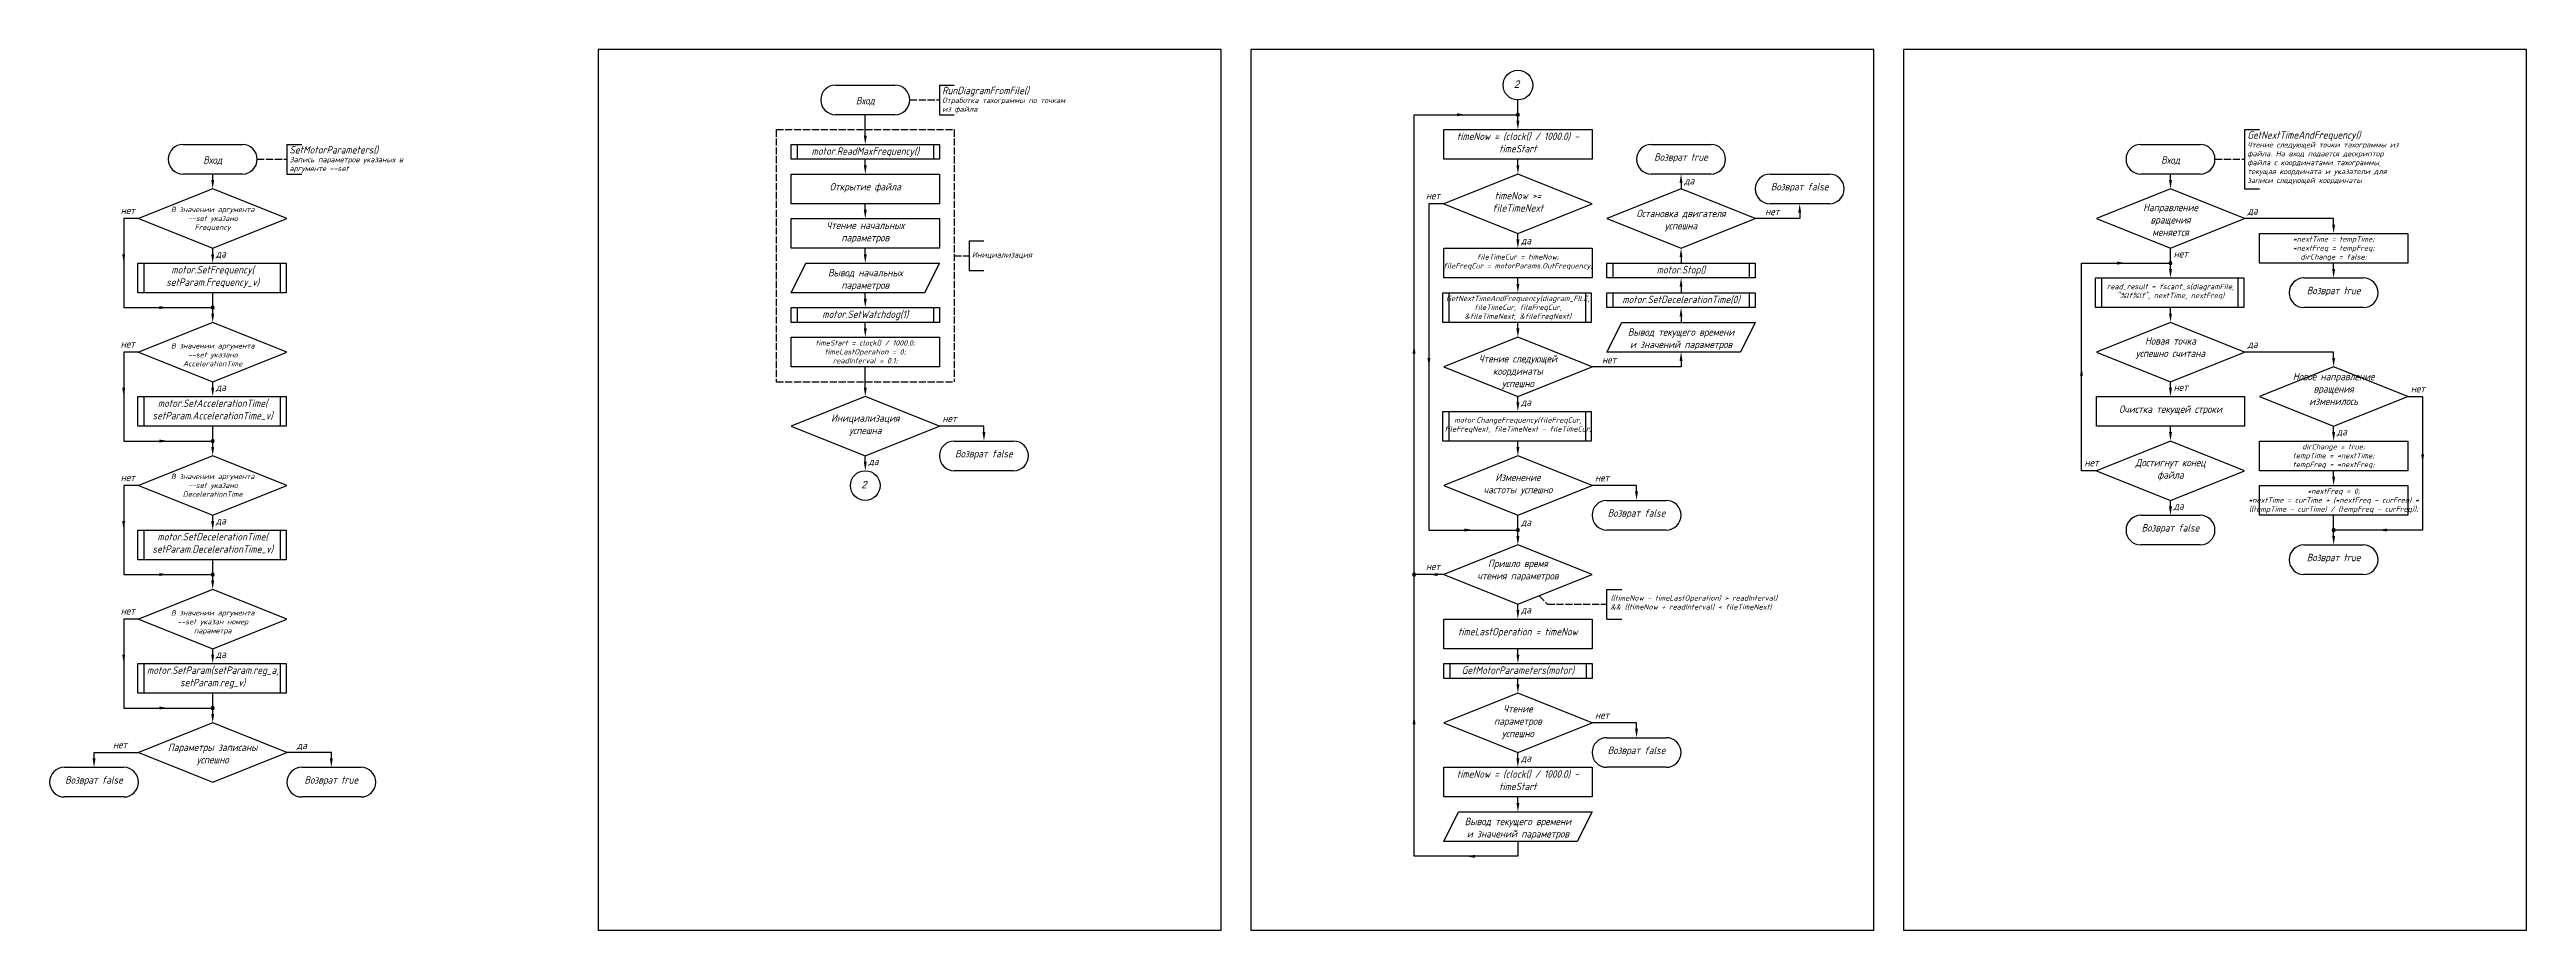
# Model space of a CAD drawing. Header units: millimetres. Extents: x -10 to 7940, y -346 to 297.
# Drawn here: x 7105 to 7940, y 0 to 297 of the extents above; entities that cross this region are included whole.
import ezdxf

# ---------------------------------------------------------------- set-up
doc = ezdxf.new("R2010")
doc.units = ezdxf.units.MM
doc.linetypes.add('ACAD_ISO02W100', pattern=[15, 12, -3])
doc.layers.add('Непечатный слой', color=6, linetype='Continuous', lineweight=30, plot=False)
doc.layers.add('С_обычная', color=7, linetype='Continuous', lineweight=30)
doc.layers.add('С_Штриховые', color=7, linetype='ACAD_ISO02W100', lineweight=30)
doc.styles.add('Гост', font='isocpeur.ttf', dxfattribs={"width": 0.9, "oblique": 15})

# ---------------------------------------------------------------- blocks, each defined once
blk = doc.blocks.new('A$C38F65341')
at = {"layer": 'С_обычная'}
h = blk.add_hatch(color=256, dxfattribs=at)
h.dxf.hatch_style = 1
h.paths.add_polyline_path([(0.5, 0, 1), (-0.5, 0, 1)])
blk.add_circle((0, 0), 0.5, dxfattribs=at)
blk = doc.blocks.new('A$C232F50DB')
at = {"layer": 'С_обычная'}
for p, q in [((-2.95, -0.36), (17.05, -0.36)), ((17.05, -10.36), (-2.95, -10.36))]:
    blk.add_line(p, q, dxfattribs=at)
for centre, start, end in [((-2.95, -5.36), 90, 270), ((17.05, -5.36), 270, 90)]:
    blk.add_arc(centre, 5, start, end, dxfattribs=at)

msp = doc.modelspace()

# ---------------------------------------------------------------- linework, layer by layer
at = {"layer": 'Непечатный слой'}
for p, q in [((7500, 297), (7290, 297)), ((7290, 297), (7290, 0)), ((7500, 0), (7500, 297)), ((7720, 297), (7510, 297)), ((7510, 297), (7510, 0)), ((7720, 0), (7720, 297)), ((7940, 297), (7730, 297)), ((7730, 297), (7730, 0)), ((7940, 0), (7940, 297)), ((7500, 0), (7290, 0)), ((7720, 0), (7510, 0)), ((7940, 0), (7730, 0))]:
    msp.add_line(p, q, dxfattribs=at)
at = {"layer": 'С_обычная'}
for p, q in [((7370, 285), (7390, 285)), ((7405, 285), (7410, 285)), ((7405, 285), (7405, 275)), ((7600, 273), (7600, 280)), ((7390, 275), (7370, 275)), ((7380, 268), (7380, 275)), ((7405, 275), (7410, 275)), ((7565, 120), (7565, 275)), ((7565, 275), (7600, 275)), ((7575, 270), (7625, 270)), ((7575, 260), (7575, 270)), ((7625, 270), (7625, 260)), ((7845, 270), (7850, 270)), ((7845, 270), (7845, 250)), ((7150, 265), (7170, 265)), ((7185, 265), (7190, 265)), ((7185, 265), (7185, 255)), ((7355, 265), (7405, 265)), ((7355, 260), (7355, 265)), ((7405, 260), (7355, 260)), ((7357, 265), (7357, 260)), ((7380, 258), (7380, 260)), ((7403, 265), (7403, 260)), ((7405, 265), (7405, 260)), ((7625, 260), (7575, 260)), ((7600, 258), (7600, 260)), ((7810, 265), (7830, 265)), ((7170, 255), (7150, 255)), ((7160, 253), (7160, 255)), ((7185, 255), (7190, 255)), ((7355, 255), (7405, 255)), ((7355, 245), (7355, 255)), ((7405, 255), (7405, 245)), ((7600, 255), (7575, 245)), ((7625, 245), (7600, 255)), ((7655, 252), (7655, 250)), ((7830, 255), (7810, 255)), ((7820, 253), (7820, 255)), ((7160, 250), (7135, 240)), ((7185, 240), (7160, 250)), ((7405, 245), (7355, 245)), ((7380, 243), (7380, 245)), ((7575, 245), (7570, 245)), ((7570, 245), (7570, 135)), ((7575, 245), (7600, 235)), ((7600, 235), (7625, 245)), ((7655, 250), (7630, 240)), ((7680, 240), (7655, 250)), ((7820, 250), (7795, 240)), ((7845, 240), (7820, 250)), ((7845, 250), (7850, 250)), ((7135, 240), (7130, 240)), ((7130, 240), (7130, 210)), ((7135, 240), (7160, 230)), ((7160, 230), (7185, 240)), ((7355, 240), (7405, 240)), ((7355, 230), (7355, 240)), ((7405, 240), (7405, 230)), ((7600, 233), (7600, 235)), ((7630, 240), (7655, 230)), ((7655, 230), (7680, 240)), ((7695, 240), (7680, 240)), ((7695, 242), (7695, 240)), ((7795, 240), (7820, 230)), ((7820, 230), (7845, 240)), ((7875, 240), (7845, 240)), ((7850, 235), (7900, 235)), ((7850, 225), (7850, 235)), ((7875, 238), (7875, 240)), ((7900, 235), (7900, 225)), ((7160, 228), (7160, 230)), ((7405, 230), (7355, 230)), ((7380, 228), (7380, 230)), ((7415, 232.5), (7415, 222.5)), ((7415, 232.5), (7420, 232.5)), ((7575, 230), (7625, 230)), ((7575, 220), (7575, 230)), ((7625, 230), (7625, 220)), ((7655, 227), (7655, 225)), ((7820, 223), (7820, 230)), ((7134.75, 225), (7184.75, 225)), ((7134.75, 215), (7134.75, 225)), ((7136.75, 225), (7136.75, 215)), ((7182.75, 225), (7182.75, 215)), ((7184.75, 225), (7184.75, 215)), ((7355, 215), (7360, 225)), ((7360, 225), (7405, 225)), ((7405, 225), (7400, 215)), ((7415, 222.5), (7420, 222.5)), ((7625, 220), (7575, 220)), ((7600, 218), (7600, 220)), ((7630, 225), (7680, 225)), ((7630, 220), (7630, 225)), ((7680, 220), (7630, 220)), ((7632, 225), (7632, 220)), ((7678, 225), (7678, 220)), ((7680, 225), (7680, 220)), ((7790, 155), (7790, 225)), ((7790, 225), (7820, 225)), ((7794.75, 220), (7844.75, 220)), ((7794.75, 210), (7794.75, 220)), ((7796.75, 220), (7796.75, 210)), ((7842.75, 220), (7842.75, 210)), ((7844.75, 220), (7844.75, 210)), ((7900, 225), (7850, 225)), ((7875, 223), (7875, 225)), ((7130, 210), (7160, 210)), ((7184.75, 215), (7134.75, 215)), ((7160, 208), (7160, 215)), ((7400, 215), (7355, 215)), ((7355, 210), (7405, 210)), ((7355, 205), (7355, 210)), ((7357, 210), (7357, 205)), ((7380, 213), (7380, 215)), ((7403, 210), (7403, 205)), ((7405, 210), (7405, 205)), ((7574.75, 215), (7624.75, 215)), ((7574.75, 205), (7574.75, 215)), ((7576.75, 215), (7576.75, 205)), ((7622.75, 215), (7622.75, 205)), ((7624.75, 215), (7624.75, 205)), ((7630, 215), (7680, 215)), ((7630, 210), (7630, 215)), ((7680, 210), (7630, 210)), ((7632, 215), (7632, 210)), ((7655, 217), (7655, 215)), ((7678, 215), (7678, 210)), ((7680, 215), (7680, 210)), ((7844.75, 210), (7794.75, 210)), ((7820, 208), (7820, 210)), ((7160, 205), (7135, 195)), ((7185, 195), (7160, 205)), ((7405, 205), (7355, 205)), ((7380, 203), (7380, 205)), ((7624.75, 205), (7574.75, 205)), ((7600, 203), (7600, 205)), ((7630, 195), (7635, 205)), ((7635, 205), (7680, 205)), ((7655, 207), (7655, 205)), ((7680, 205), (7675, 195)), ((7820, 205), (7795, 195)), ((7845, 195), (7820, 205)), ((7135, 195), (7130, 195)), ((7130, 195), (7130, 165)), ((7135, 195), (7160, 185)), ((7160, 185), (7185, 195)), ((7355, 200), (7405, 200)), ((7355, 190), (7355, 200)), ((7405, 200), (7405, 190)), ((7600, 200), (7575, 190)), ((7625, 190), (7600, 200)), ((7675, 195), (7630, 195)), ((7795, 195), (7820, 185)), ((7820, 185), (7845, 195)), ((7875, 195), (7845, 195)), ((7875, 193), (7875, 195)), ((7160, 183), (7160, 185)), ((7405, 190), (7355, 190)), ((7380, 183), (7380, 190)), ((7575, 190), (7600, 180)), ((7600, 180), (7625, 190)), ((7655, 190), (7625, 190)), ((7655, 192), (7655, 190)), ((7820, 183), (7820, 185)), ((7875, 190), (7850, 180)), ((7900, 180), (7875, 190)), ((7134.75, 180), (7184.75, 180)), ((7134.75, 170), (7134.75, 180)), ((7136.75, 180), (7136.75, 170)), ((7182.75, 180), (7182.75, 170)), ((7184.75, 180), (7184.75, 170)), ((7380, 180), (7355, 170)), ((7405, 170), (7380, 180)), ((7600, 178), (7600, 180)), ((7795, 180), (7845, 180)), ((7795, 170), (7795, 180)), ((7845, 180), (7845, 170)), ((7850, 180), (7875, 170)), ((7875, 170), (7900, 180)), ((7900, 180), (7905, 180)), ((7905, 180), (7905, 135)), ((7184.75, 170), (7134.75, 170)), ((7160, 163), (7160, 170)), ((7355, 170), (7380, 160)), ((7380, 160), (7405, 170)), ((7420, 170), (7405, 170)), ((7420, 168), (7420, 170)), ((7574.75, 175), (7624.75, 175)), ((7574.75, 165), (7574.75, 175)), ((7576.75, 175), (7576.75, 165)), ((7622.75, 175), (7622.75, 165)), ((7624.75, 175), (7624.75, 165)), ((7845, 170), (7795, 170)), ((7820, 168), (7820, 170)), ((7875, 168), (7875, 170)), ((7130, 165), (7160, 165)), ((7160, 160), (7135, 150)), ((7185, 150), (7160, 160)), ((7380, 158), (7380, 160)), ((7624.75, 165), (7574.75, 165)), ((7600, 160), (7575, 150)), ((7600, 163), (7600, 165)), ((7625, 150), (7600, 160)), ((7820, 165), (7795, 155)), ((7845, 155), (7820, 165)), ((7850, 165), (7900, 165)), ((7850, 155), (7850, 165)), ((7900, 165), (7900, 155)), ((7795, 155), (7790, 155)), ((7795, 155), (7820, 145)), ((7820, 145), (7845, 155)), ((7900, 155), (7850, 155)), ((7875, 153), (7875, 155)), ((7135, 150), (7130, 150)), ((7130, 150), (7130, 120)), ((7135, 150), (7160, 140)), ((7160, 140), (7185, 150)), ((7575, 150), (7600, 140)), ((7600, 140), (7625, 150)), ((7640, 150), (7625, 150)), ((7640, 148), (7640, 150)), ((7820, 143), (7820, 145)), ((7850, 150), (7900, 150)), ((7850, 140), (7850, 150)), ((7900, 150), (7900, 140)), ((7134.75, 135), (7184.75, 135)), ((7134.75, 125), (7134.75, 135)), ((7136.75, 135), (7136.75, 125)), ((7160, 138), (7160, 140)), ((7182.75, 135), (7182.75, 125)), ((7184.75, 135), (7184.75, 125)), ((7570, 135), (7600, 135)), ((7600, 133), (7600, 140)), ((7900, 140), (7850, 140)), ((7875, 133), (7875, 140)), ((7905, 135), (7875, 135)), ((7600, 130), (7575, 120)), ((7625, 120), (7600, 130)), ((7130, 120), (7160, 120)), ((7184.75, 125), (7134.75, 125)), ((7160, 118), (7160, 125)), ((7575, 120), (7565, 120)), ((7565, 25), (7565, 120)), ((7575, 120), (7600, 110)), ((7600, 110), (7625, 120)), ((7160, 115), (7135, 105)), ((7185, 105), (7160, 115)), ((7600, 108), (7600, 110)), ((7630, 115), (7635, 115)), ((7630, 105), (7630, 115)), ((7135, 105), (7130, 105)), ((7130, 105), (7130, 75)), ((7135, 105), (7160, 95)), ((7160, 95), (7185, 105)), ((7575, 105), (7625, 105)), ((7575, 95), (7575, 105)), ((7625, 105), (7625, 95)), ((7630, 105), (7635, 105)), ((7160, 93), (7160, 95)), ((7625, 95), (7575, 95)), ((7600, 93), (7600, 95)), ((7134.75, 90), (7184.75, 90)), ((7134.75, 80), (7134.75, 90)), ((7136.75, 90), (7136.75, 80)), ((7182.75, 90), (7182.75, 80)), ((7184.75, 90), (7184.75, 80)), ((7575, 90), (7625, 90)), ((7575, 85), (7575, 90)), ((7625, 85), (7575, 85)), ((7577, 90), (7577, 85)), ((7600, 83), (7600, 85)), ((7623, 90), (7623, 85)), ((7625, 90), (7625, 85)), ((7184.75, 80), (7134.75, 80)), ((7160, 73), (7160, 80)), ((7600, 80), (7575, 70)), ((7625, 70), (7600, 80)), ((7130, 75), (7160, 75)), ((7160, 70), (7135, 60)), ((7185, 60), (7160, 70)), ((7575, 70), (7600, 60)), ((7600, 60), (7625, 70)), ((7640, 70), (7625, 70)), ((7640, 68), (7640, 70)), ((7120, 58), (7120, 60)), ((7120, 60), (7135, 60)), ((7135, 60), (7160, 50)), ((7160, 50), (7185, 60)), ((7200, 60), (7185, 60)), ((7200, 58), (7200, 60)), ((7600, 58), (7600, 60)), ((7575, 55), (7625, 55)), ((7575, 45), (7575, 55)), ((7625, 55), (7625, 45)), ((7625, 45), (7575, 45)), ((7600, 43), (7600, 45)), ((7575, 30), (7580, 40)), ((7580, 40), (7625, 40)), ((7625, 40), (7620, 30)), ((7620, 30), (7575, 30)), ((7600, 30), (7600, 25)), ((7600, 25), (7565, 25))]:
    msp.add_line(p, q, dxfattribs=at)
for centre in [(7600, 285), (7380, 150)]:
    msp.add_circle(centre, 5, dxfattribs=at)
for centre, start, end in [((7370, 280), 90, 270), ((7390, 280), 270, 90), ((7150, 260), 90, 270), ((7170, 260), 270, 90), ((7810, 260), 90, 270), ((7830, 260), 270, 90)]:
    msp.add_arc(centre, 5, start, end, dxfattribs=at)
for points in [[(7379.5, 268), (7380.5, 268), (7380, 265)], [(7579.5, 274.5), (7579.5, 275.5), (7582.5, 275)], [(7599.5, 273), (7600.5, 273), (7600, 270)], [(7159.5, 253), (7160.5, 253), (7160, 250)], [(7379.5, 258), (7380.5, 258), (7380, 255)], [(7599.5, 258), (7600.5, 258), (7600, 255)], [(7654.5, 252), (7655.5, 252), (7655, 255)], [(7819.5, 253), (7820.5, 253), (7820, 250)], [(7379.5, 243), (7380.5, 243), (7380, 240)], [(7694.5, 242), (7695.5, 242), (7695, 245)], [(7874.5, 238), (7875.5, 238), (7875, 235)], [(7130.5, 228), (7129.5, 228), (7130, 225)], [(7159.5, 228), (7160.5, 228), (7160, 225)], [(7379.5, 228), (7380.5, 228), (7380, 225)], [(7599.5, 233), (7600.5, 233), (7600, 230)], [(7654.5, 227), (7655.5, 227), (7655, 230)], [(7802, 224.5), (7802, 225.5), (7805, 225)], [(7599.5, 218), (7600.5, 218), (7600, 215)], [(7654.5, 217), (7655.5, 217), (7655, 220)], [(7819.5, 223), (7820.5, 223), (7820, 220)], [(7874.5, 223), (7875.5, 223), (7875, 220)], [(7142, 209.5), (7142, 210.5), (7145, 210)], [(7379.5, 213), (7380.5, 213), (7380, 210)], [(7654.5, 207), (7655.5, 207), (7655, 210)], [(7159.5, 208), (7160.5, 208), (7160, 205)], [(7379.5, 203), (7380.5, 203), (7380, 200)], [(7600.5, 203), (7599.5, 203), (7600, 200)], [(7819.5, 208), (7820.5, 208), (7820, 205)], [(7565.5, 194.5), (7564.5, 194.5), (7565, 197.5)], [(7569.5, 193), (7570.5, 193), (7570, 190)], [(7654.5, 192), (7655.5, 192), (7655, 195)], [(7874.5, 193), (7875.5, 193), (7875, 190)], [(7790.5, 187), (7789.5, 187), (7790, 190)], [(7130.5, 183), (7129.5, 183), (7130, 180)], [(7159.5, 183), (7160.5, 183), (7160, 180)], [(7379.5, 183), (7380.5, 183), (7380, 180)], [(7599.5, 178), (7600.5, 178), (7600, 175)], [(7819.5, 183), (7820.5, 183), (7820, 180)], [(7419.5, 168), (7420.5, 168), (7420, 165)], [(7819.5, 168), (7820.5, 168), (7820, 165)], [(7874.5, 168), (7875.5, 168), (7875, 165)], [(7142, 164.5), (7142, 165.5), (7145, 165)], [(7159.5, 163), (7160.5, 163), (7160, 160)], [(7599.5, 163), (7600.5, 163), (7600, 160)], [(7904.5, 160.5), (7905.5, 160.5), (7905, 157.5)], [(7379.5, 158), (7380.5, 158), (7380, 155)], [(7874.5, 153), (7875.5, 153), (7875, 150)], [(7639.5, 148), (7640.5, 148), (7640, 145)], [(7819.5, 143), (7820.5, 143), (7820, 140)], [(7130.5, 138), (7129.5, 138), (7130, 135)], [(7159.5, 138), (7160.5, 138), (7160, 135)], [(7582, 134.5), (7582, 135.5), (7585, 135)], [(7893, 135.5), (7893, 134.5), (7890, 135)], [(7599.5, 133), (7600.5, 133), (7600, 130)], [(7874.5, 133), (7875.5, 133), (7875, 130)], [(7142, 119.5), (7142, 120.5), (7145, 120)], [(7159.5, 118), (7160.5, 118), (7160, 115)], [(7573, 120.5), (7573, 119.5), (7570, 120)], [(7599.5, 108), (7600.5, 108), (7600, 105)], [(7130.5, 93), (7129.5, 93), (7130, 90)], [(7159.5, 93), (7160.5, 93), (7160, 90)], [(7599.5, 93), (7600.5, 93), (7600, 90)], [(7142, 74.5), (7142, 75.5), (7145, 75)], [(7599.5, 83), (7600.5, 83), (7600, 80)], [(7159.5, 73), (7160.5, 73), (7160, 70)], [(7564.5, 69.5), (7565.5, 69.5), (7565, 72.5)], [(7639.5, 68), (7640.5, 68), (7640, 65)], [(7120.5, 58), (7119.5, 58), (7120, 55)], [(7199.5, 58), (7200.5, 58), (7200, 55)], [(7599.5, 58), (7600.5, 58), (7600, 55)], [(7599.5, 43), (7600.5, 43), (7600, 40)], [(7585.5, 25.5), (7585.5, 24.5), (7582.5, 25)]]:
    msp.add_solid(points, dxfattribs=at)
at = {"layer": 'С_Штриховые', "ltscale": 0.2}
for p, q in [((7395, 280), (7405, 280)), ((7350, 270), (7350, 185)), ((7350, 270), (7410, 270)), ((7410, 270), (7410, 185)), ((7175, 260), (7185, 260)), ((7835, 260), (7845, 260)), ((7410, 227.5), (7415, 227.5)), ((7350, 185), (7410, 185)), ((7607.14, 112.86), (7610, 110)), ((7610, 110), (7630, 110))]:
    msp.add_line(p, q, dxfattribs=at)

# ---------------------------------------------------------------- block references
at = {"layer": 'С_обычная', "xscale": -1, "rotation": 1.143636425560146e-05}
for p in [(7600, 275), (7820, 225), (7160, 210), (7160, 165), (7600, 135), (7875, 135), (7160, 120), (7565, 120), (7160, 75)]:
    msp.add_blockref('A$C38F65341', p, dxfattribs=at)
at = {"layer": 'С_обычная'}
for p in [(7647.95, 265.36), (7687.95, 255.36), (7867.95, 220.36), (7412.95, 165.36), (7632.95, 145.36), (7812.95, 140.36), (7867.95, 130.36), (7632.95, 65.36), (7112.95, 55.36), (7192.95, 55.36)]:
    msp.add_blockref('A$C232F50DB', p, dxfattribs=at)

# ---------------------------------------------------------------- texts
at = {"layer": 'С_обычная', "style": 'Гост'}
for s, width, heights, insert, char_height, attachment_point in [('RunDiagramFromFile()', 33.4069, [3.31], (7405.89, 284.44), 2.5, 1), ('\\pi13.3779;{\\fConsolas|b0|i0|c204|p49;2}', 28.9171, [8.38], (7585.23, 286.57), 2.5, 1), ('Вход', 21.8632, [7.93], (7380, 281), 2.5, 2), ('timeNow = (clock() / 1000.0) - timeStart', 42.5073, [9.21], (7600, 269), 2.5, 2), ('GetNextTimeAndFrequency()', 33.4069, [3.31], (7845.89, 269.44), 2.5, 1), ('Вход', 21.8632, [7.93], (7160, 261), 2.5, 2), ('SetMotorParameters()', 33.4069, [3.31], (7185.89, 264.44), 2.5, 1), ('motor.ReadMaxFrequency()', 59, [0], (7380, 264), 2.5, 2), ('Возврат true', 27.6622, [0], (7655, 262), 2.5, 2), ('Вход', 21.8632, [7.93], (7820, 261), 2.5, 2), ('Открытие файла', 36.3902, [8.36], (7380, 252), 2.5, 2), ('Возврат false', 27.6622, [0], (7695, 252), 2.5, 2), ('В значении аргумента --set указано Frequency', 24.3997, [15.48], (7160, 244), 1.8, 2), ('timeNow >= fileTimeNext', 27.051, [17.96], (7600, 249), 2.5, 2), ('Остановка двигателя успешна', 35.1567, [17.36], (7655, 243), 2.5, 2), ('Направление вращения меняется', 24.3997, [15.48], (7820, 245), 2.5, 2), ('да', 11, [0], (7846, 243.88), 2.5, 1), ('Чтение начальных параметров', 36.3902, [8.36], (7380, 239), 2.5, 2), ('*nextTime = tempTime;\\P*nextFreq = tempFreq;\\PdirChange = false;', 68.1106, [16.2], (7875, 234), 1.8, 2), ('fileTimeCur = timeNow;\\PfileFreqCur = motorParams.OutFrequency;', 68.1106, [16.2], (7600, 228), 1.8, 2), ('motor.SetFrequency( setParam.Frequency_v)', 50.8081, [10.65], (7160, 224), 2.5, 2), ('Вывод начальных параметров', 36.3902, [8.36], (7380, 223), 2.5, 2), ('motor.Stop()', 59, [0], (7655, 224), 2.5, 2), ('read_result = fscanf_s(diagramFile, "%lf%lf", nextTime, nextFreq)', 37.5287, [10.18], (7820, 218), 1.8, 2), ('motor.SetWatchdog(1)', 59, [0], (7380, 209), 2.5, 2), ('GetNextTimeAndFrequency(diagram_FILE, fileTimeCur, fileFreqCur, &fileTimeNext, &fileFreqNext)', 37.5287, [10.18], (7600, 214), 1.8, 2), ('motor.SetDecelerationTime(0)', 59, [0], (7655, 214), 2.5, 2), ('Возврат true', 27.6622, [0], (7875, 217), 2.5, 2), ('Вывод текущего времени и значений параметров', 38.1252, [9.61], (7655, 203), 2.5, 2), ('В значении аргумента --set указано AccelerationTime', 29.2043, [15.41], (7160, 198), 1.8, 2), ('timeStart = clock() / 1000.0;\\PtimeLastOperation = 0;\\PreadInterval = 0.1;', 68.1106, [16.2], (7380, 199), 1.8, 2), ('Чтение следующей координаты успешно', 28.6235, [17.96], (7600, 194), 2.5, 2), ('Новая точка успешно считана', 24.3997, [15.48], (7820, 200), 2.5, 2), ('да', 11, [0], (7846, 198.88), 2.5, 1), ('Новое направление вращения изменилось', 27.8628, [16.35], (7875, 188), 2.5, 2), ('motor.SetAccelerationTime( setParam.AccelerationTime_v)', 50.8081, [10.65], (7160, 179), 2.5, 2), ('Очистка текущей строки', 68.1106, [16.2], (7820, 177), 2.5, 2), ('нет', 11, [0], (7901, 183.88), 2.5, 1), ('Инициализация успешна', 27.051, [17.96], (7380, 174), 2.5, 2), ('нет', 11, [0], (7406, 173.88), 2.5, 1), ('motor.ChangeFrequency(fileFreqCur, fileFreqNext, fileTimeNext - fileTimeCur)', 42.0065, [10.18], (7600, 173), 1.8, 2), ('Возврат false', 27.6622, [0], (7420, 162), 2.5, 2), ('Достигнут конец файла', 24.3997, [15.48], (7820, 159), 2.5, 2), ('dirChange = true;\\PtempTime = *nextTime;\\PtempFreq = *nextFreq;', 68.1106, [16.2], (7875, 164), 1.8, 2), ('В значении аргумента --set указано DecelerationTime', 29.2043, [15.41], (7160, 154), 1.8, 2), ('\\pi13.3779;{\\fConsolas|b0|i0|c204|p49;2}', 28.9171, [8.38], (7365.23, 151.57), 2.5, 1), ('Изменение частоты успешно', 27.051, [17.96], (7600, 154), 2.5, 2), ('нет', 11, [0], (7626, 153.88), 2.5, 1), ('Возврат false', 27.6622, [0], (7640, 142), 2.5, 2), ('*nextFreq = 0;\\P*nextTime = curTime + (*nextFreq - curFreq) *\\P((tempTime - curTime) / (tempFreq - curFreq));', 68.1106, [16.2], (7875, 149), 1.8, 2), ('motor.SetDecelerationTime( setParam.DecelerationTime_v)', 50.8081, [10.65], (7160, 134), 2.5, 2), ('Возврат false', 27.6622, [0], (7820, 137), 2.5, 2), ('Возврат true', 27.6622, [0], (7875, 127), 2.5, 2), ('Пришло время чтения параметров', 28.6235, [17.96], (7600, 125), 2.5, 2), ('В значении аргумента --set указан номер параметра', 29.2043, [15.41], (7160, 108), 1.8, 2), ('timeLastOperation = timeNow', 42.5073, [9.21], (7600, 102), 2.5, 2), ('motor.SetParam(setParam.reg_a, setParam.reg_v)', 50.8081, [10.65], (7160, 89), 2.5, 2), ('GetMotorParameters(motor)', 59, [0], (7600, 89), 2.5, 2), ('Чтение параметров успешно', 27.051, [17.96], (7600, 76), 2.5, 2), ('нет', 11, [0], (7626, 73.88), 2.5, 1), ('нет', 11, [0], (7126.39, 63.88), 2.5, 1), ('Параметры записаны успешно', 35.1567, [17.36], (7160, 63), 2.5, 2), ('Возврат false', 27.6622, [0], (7640, 62), 2.5, 2), ('Возврат false', 27.6622, [0], (7120, 52), 2.5, 2), ('Возврат true', 27.6622, [0], (7200, 52), 2.5, 2), ('timeNow = (clock() / 1000.0) - timeStart', 42.5073, [9.21], (7600, 54), 2.5, 2), ('Вывод текущего времени и значений параметров', 38.1252, [9.61], (7600, 38), 2.5, 2)]:
    msp.add_mtext_dynamic_manual_height_columns(s, width=width, gutter_width=17.5, heights=heights, dxfattribs=dict(at, insert=insert, char_height=char_height, attachment_point=attachment_point))
at = {"layer": 'С_обычная', "attachment_point": 1, "style": 'Гост'}
for s, insert, char_height, width in [('Отработка тахограммы по точкам из файла', (7405.92, 280.8), 1.8, 35.2537), ('Запись параметров указаных в аргументе --set', (7185.92, 260.8), 1.8, 35.2537), ('Чтение следующей точки тахограммы из файла. На вход подается дескриптор файла с координатами тахограммы, текущая координата и указатели для записи следующей координаты', (7845.92, 265.8), 1.8, 45.2613), ('Инициализация', (7415.91, 228.74), 1.9, 49.5445), ('((timeNow - timeLastOperation) > readInterval) && ((timeNow + readInterval) < fileTimeNext)', (7631.26, 113), 1.8, 49.9052)]:
    msp.add_mtext(s, dxfattribs=dict(at, insert=insert, char_height=char_height, width=width))
at = {"layer": 'С_обычная', "char_height": 2.5, "attachment_point": 1, "rotation": 0.00001, "style": 'Гост'}
for s, insert in [('да', (7656.07, 254)), ('нет', (7129, 244)), ('нет', (7569, 249)), ('нет', (7683.37, 243.65)), ('да', (7161.07, 229.38)), ('да', (7601.08, 233.87)), ('нет', (7821.07, 229.38)), ('нет', (7129, 199)), ('нет', (7628.37, 193.65)), ('да', (7161.07, 184.38)), ('да', (7601.07, 179.38)), ('нет', (7821.07, 184.38)), ('да', (7876.07, 169.38)), ('нет', (7129, 154)), ('да', (7381.07, 159.38)), ('нет', (7791, 159)), ('да', (7821.07, 144.38)), ('да', (7161.07, 139.38)), ('да', (7601.08, 138.87)), ('нет', (7569, 124)), ('да', (7601.07, 109.38)), ('нет', (7129, 109)), ('да', (7161.07, 94.38)), ('да', (7188.37, 63.65)), ('да', (7601.07, 59.38))]:
    msp.add_mtext_dynamic_manual_height_columns(s, width=11, gutter_width=17.5, heights=[0], dxfattribs=dict(at, insert=insert))

doc.saveas('drawing.dxf')
